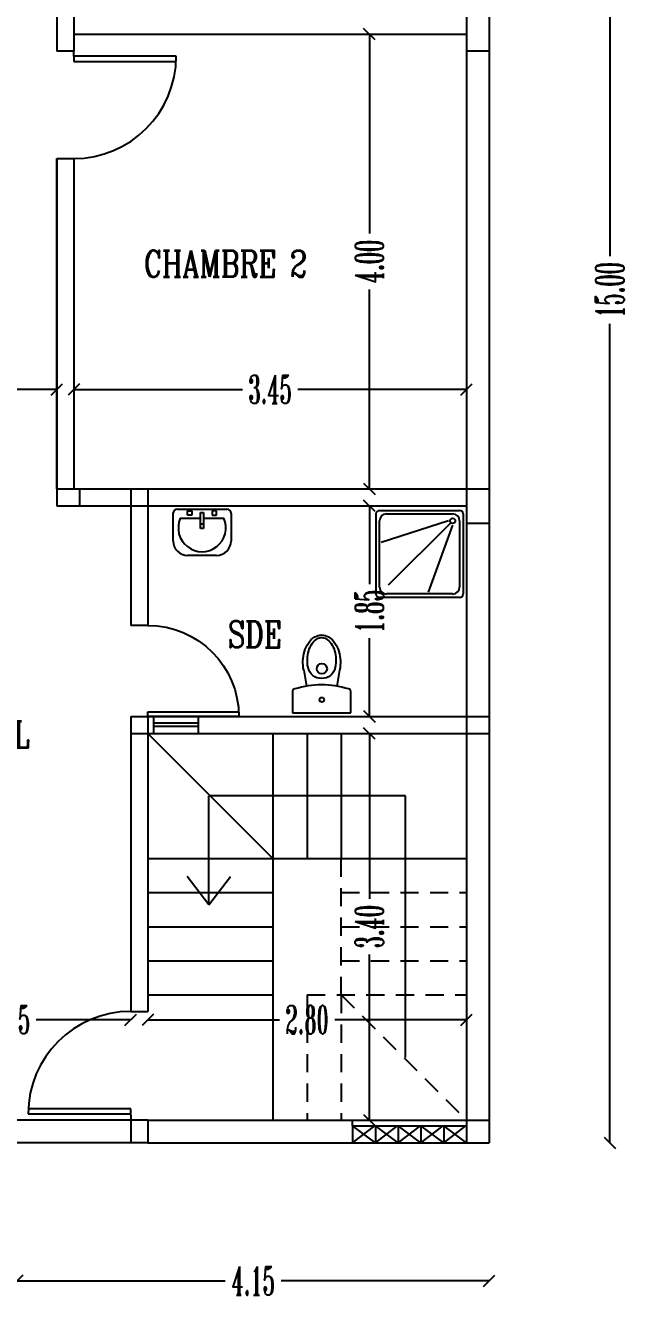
# Model space of a CAD drawing. Extents: x -110 to 3211, y -163 to 893.
# Drawn here: x 2066.15 to 2071.45, y 26.7 to 37.91 of the extents above; entities that cross this region are included whole.
import ezdxf

# ---------------------------------------------------------------- set-up
doc = ezdxf.new("R2010")
doc.units = 0
doc.header["$LTSCALE"] = 0.8
doc.header["$MEASUREMENT"] = 0
doc.linetypes.add('DASHED', pattern=[0.75, 0.5, -0.25])
doc.layers.get('0').update_dxf_attribs({"color": 5, "linetype": 'CONTINUOUS'})
doc.layers.get('DEFPOINTS').update_dxf_attribs({"linetype": 'CONTINUOUS'})
for name, color, linetype in [('DOOR', 3, 'CONTINUOUS'), ('DRAIN', 2, 'CONTINUOUS'), ('PIPE', 50, 'CONTINUOUS'), ('STR', 5, 'CONTINUOUS'), ('TEXT', 200, 'CONTINUOUS'), ('WALL', 6, 'CONTINUOUS'), ('WIN-PLN', 5, 'CONTINUOUS')]:
    doc.layers.add(name, color=color, linetype=linetype)
doc.styles.add('AYMAN-S', font='romant.shx', dxfattribs={"width": 0.7, "height": 0.15})
doc.styles.add('AYMOONY', font='romant.shx', dxfattribs={"width": 0.5})
doc.styles.add('ROMANT', font='ROMANC.SHX', dxfattribs={"width": 0.75})
doc.dimstyles.new('AYMAN-SIT', dxfattribs={"dimtxt": 0.25, "dimasz": 0.08, "dimexe": 0.18, "dimexo": 0.06, "dimgap": 0.05, "dimtad": 0, "dimzin": 1, "dimdsep": 46, "dimtxsty": 'AYMAN-S', "dimblk1": 'OBLIQUE', "dimblk2": 'OBLIQUE', "dimsah": 1, "dimcen": 0.09, "dimse1": 1, "dimse2": 1, "dimclrd": 256, "dimclre": 256, "dimclrt": 200, "dimadec": 0, "dimazin": 0, "dimtfac": 1, "dimtdec": 4, "dimtix": 1, "dimtmove": 0, "dimatfit": 3, "dimldrblk": 'OBLIQUE', "dimfxl": 1, "dimtolj": 1, "dimtzin": 0, "dimarcsym": 0})

# ---------------------------------------------------------------- blocks, each defined once
blk = doc.blocks.new('_OBLIQUE')
at = {"color": 0, "linetype": 'ByBlock'}
blk.add_line((-0.5, -0.5), (0.5, 0.5), dxfattribs=at)
blk = doc.blocks.new('*D338')
at = {"layer": 'DEFPOINTS', "color": 0, "ltscale": 0.8, "transparency": 16777216}
for p in [(2070.222, 43.695), (2060.222, 29.257), (2070.222, 29.257)]:
    blk.add_point(p, dxfattribs=at)
at = {"layer": 'PIPE', "color": 7, "lineweight": -2, "ltscale": 0.8, "transparency": 16777216}
for p, q in [((2060.222, 43.695), (2064.925, 43.695)), ((2070.222, 43.695), (2065.519, 43.695))]:
    blk.add_line(p, q, dxfattribs=at)
at = {"layer": 'PIPE', "color": 7, "lineweight": -2, "ltscale": 0.8, "transparency": 16777216, "xscale": 0.1, "yscale": 0.1, "zscale": 0.1, "rotation": 180}
blk.add_blockref('_OBLIQUE', (2060.222, 43.695), dxfattribs=at)
at = {"layer": 'PIPE', "color": 7, "lineweight": -2, "ltscale": 0.8, "transparency": 16777216, "xscale": 0.1, "yscale": 0.1, "zscale": 0.1}
blk.add_blockref('_OBLIQUE', (2070.222, 43.695), dxfattribs=at)
at = {"layer": 'PIPE', "color": 7, "ltscale": 0.8, "transparency": 16777216, "insert": (2065.222, 43.695), "char_height": 0.25, "attachment_point": 5, "style": 'AYMOONY'}
blk.add_mtext('\\A1;10.00', dxfattribs=at)
blk = doc.blocks.new('*D340')
at = {"layer": 'DEFPOINTS', "color": 0, "ltscale": 0.8, "transparency": 16777216}
for p in [(2066.572, 35.085), (2070.022, 35.085), (2070.022, 34.707)]:
    blk.add_point(p, dxfattribs=at)
at = {"layer": 'PIPE', "color": 7, "lineweight": -2, "ltscale": 0.8, "transparency": 16777216}
for p, q in [((2066.572, 34.707), (2068.054, 34.707)), ((2070.022, 34.707), (2068.541, 34.707))]:
    blk.add_line(p, q, dxfattribs=at)
at = {"layer": 'PIPE', "color": 7, "lineweight": -2, "ltscale": 0.8, "transparency": 16777216, "xscale": 0.1, "yscale": 0.1, "zscale": 0.1, "rotation": 180}
blk.add_blockref('_OBLIQUE', (2066.572, 34.707), dxfattribs=at)
at = {"layer": 'PIPE', "color": 7, "lineweight": -2, "ltscale": 0.8, "transparency": 16777216, "xscale": 0.1, "yscale": 0.1, "zscale": 0.1}
blk.add_blockref('_OBLIQUE', (2070.022, 34.707), dxfattribs=at)
at = {"layer": 'PIPE', "color": 7, "ltscale": 0.8, "transparency": 16777216, "insert": (2068.297, 34.707), "char_height": 0.25, "attachment_point": 5, "style": 'AYMOONY'}
blk.add_mtext('\\A1;3.45', dxfattribs=at)
blk = doc.blocks.new('*D341')
at = {"layer": 'DEFPOINTS', "color": 0, "ltscale": 0.8, "transparency": 16777216}
for p in [(2069.169, 37.832), (2070.022, 37.832), (2070.072, 33.832)]:
    blk.add_point(p, dxfattribs=at)
at = {"layer": 'PIPE', "color": 7, "lineweight": -2, "ltscale": 0.8, "transparency": 16777216}
for p, q in [((2069.169, 37.832), (2069.169, 36.079)), ((2069.169, 33.832), (2069.169, 35.586))]:
    blk.add_line(p, q, dxfattribs=at)
at = {"layer": 'PIPE', "color": 7, "lineweight": -2, "ltscale": 0.8, "transparency": 16777216, "xscale": 0.1, "yscale": 0.1, "zscale": 0.1}
for p, rotation in [((2069.169, 37.832), 90), ((2069.169, 33.832), 270)]:
    blk.add_blockref('_OBLIQUE', p, dxfattribs=dict(at, rotation=rotation))
at = {"layer": 'PIPE', "color": 7, "ltscale": 0.8, "transparency": 16777216, "insert": (2069.169, 35.832), "char_height": 0.25, "attachment_point": 5, "rotation": 90, "style": 'AYMOONY'}
blk.add_mtext('\\A1;4.00', dxfattribs=at)
blk = doc.blocks.new('*D343')
at = {"layer": 'DEFPOINTS', "color": 0, "ltscale": 0.8, "transparency": 16777216}
for p in [(2064.923, 34.707), (2064.923, 34.707), (2066.422, 34.707)]:
    blk.add_point(p, dxfattribs=at)
at = {"layer": 'PIPE', "color": 7, "lineweight": -2, "ltscale": 0.8, "transparency": 16777216}
for p, q in [((2064.923, 34.707), (2065.435, 34.707)), ((2066.422, 34.707), (2065.91, 34.707))]:
    blk.add_line(p, q, dxfattribs=at)
at = {"layer": 'PIPE', "color": 7, "lineweight": -2, "ltscale": 0.8, "transparency": 16777216, "xscale": 0.1, "yscale": 0.1, "zscale": 0.1, "rotation": 180}
blk.add_blockref('_OBLIQUE', (2064.923, 34.707), dxfattribs=at)
at = {"layer": 'PIPE', "color": 7, "lineweight": -2, "ltscale": 0.8, "transparency": 16777216, "xscale": 0.1, "yscale": 0.1, "zscale": 0.1}
blk.add_blockref('_OBLIQUE', (2066.422, 34.707), dxfattribs=at)
at = {"layer": 'PIPE', "color": 7, "ltscale": 0.8, "transparency": 16777216, "insert": (2065.673, 34.707), "char_height": 0.25, "attachment_point": 5, "style": 'AYMOONY'}
blk.add_mtext('\\A1;1.50', dxfattribs=at)
blk = doc.blocks.new('D')
at = {"layer": 'DOOR', "color": 3}
for p, q in [((0, 1), (0, 0)), ((0.05, 0), (0.05, 0.999)), ((0, 0), (0.05, 0))]:
    blk.add_line(p, q, dxfattribs=at)
blk.add_arc((0, 0), 1, 0, 90, dxfattribs=at)
blk = doc.blocks.new('*D346')
at = {"layer": 'DEFPOINTS', "color": 0, "ltscale": 0.8, "transparency": 16777216}
for p in [(2069.156, 33.682), (2069.169, 31.832), (2069.217, 31.832)]:
    blk.add_point(p, dxfattribs=at)
at = {"layer": 'PIPE', "color": 7, "lineweight": -2, "ltscale": 0.8, "transparency": 16777216}
for p, q in [((2069.169, 33.682), (2069.169, 32.995)), ((2069.169, 31.832), (2069.169, 32.52))]:
    blk.add_line(p, q, dxfattribs=at)
at = {"layer": 'PIPE', "color": 7, "lineweight": -2, "ltscale": 0.8, "transparency": 16777216, "xscale": 0.1, "yscale": 0.1, "zscale": 0.1}
for p, rotation in [((2069.169, 33.682), 90), ((2069.169, 31.832), 270)]:
    blk.add_blockref('_OBLIQUE', p, dxfattribs=dict(at, rotation=rotation))
at = {"layer": 'PIPE', "color": 7, "ltscale": 0.8, "transparency": 16777216, "insert": (2069.169, 32.757), "char_height": 0.25, "attachment_point": 5, "rotation": 90, "style": 'AYMOONY'}
blk.add_mtext('\\A1;1.85', dxfattribs=at)
blk = doc.blocks.new('*D347')
at = {"layer": 'DEFPOINTS', "color": 0, "ltscale": 0.8, "transparency": 16777216}
for p in [(2064.923, 29.164), (2067.072, 29.164), (2067.072, 29.164)]:
    blk.add_point(p, dxfattribs=at)
at = {"layer": 'PIPE', "color": 7, "lineweight": -2, "ltscale": 0.8, "transparency": 16777216}
for p, q in [((2064.923, 29.164), (2065.754, 29.164)), ((2067.072, 29.164), (2066.241, 29.164))]:
    blk.add_line(p, q, dxfattribs=at)
at = {"layer": 'PIPE', "color": 7, "lineweight": -2, "ltscale": 0.8, "transparency": 16777216, "xscale": 0.1, "yscale": 0.1, "zscale": 0.1, "rotation": 180}
blk.add_blockref('_OBLIQUE', (2064.923, 29.164), dxfattribs=at)
at = {"layer": 'PIPE', "color": 7, "lineweight": -2, "ltscale": 0.8, "transparency": 16777216, "xscale": 0.1, "yscale": 0.1, "zscale": 0.1}
blk.add_blockref('_OBLIQUE', (2067.072, 29.164), dxfattribs=at)
at = {"layer": 'PIPE', "color": 7, "ltscale": 0.8, "transparency": 16777216, "insert": (2065.998, 29.164), "char_height": 0.25, "attachment_point": 5, "style": 'AYMOONY'}
blk.add_mtext('\\A1;2.15', dxfattribs=at)
blk = doc.blocks.new('*D350')
at = {"layer": 'DEFPOINTS', "color": 0, "ltscale": 0.8, "transparency": 16777216}
for p in [(2068.922, 31.682), (2069.169, 31.682), (2068.922, 28.282)]:
    blk.add_point(p, dxfattribs=at)
at = {"layer": 'PIPE', "color": 7, "lineweight": -2, "ltscale": 0.8, "transparency": 16777216}
for p, q in [((2069.169, 31.682), (2069.169, 30.226)), ((2069.169, 28.282), (2069.169, 29.739))]:
    blk.add_line(p, q, dxfattribs=at)
at = {"layer": 'PIPE', "color": 7, "lineweight": -2, "ltscale": 0.8, "transparency": 16777216, "xscale": 0.1, "yscale": 0.1, "zscale": 0.1}
for p, rotation in [((2069.169, 31.682), 90), ((2069.169, 28.282), 270)]:
    blk.add_blockref('_OBLIQUE', p, dxfattribs=dict(at, rotation=rotation))
at = {"layer": 'PIPE', "color": 7, "ltscale": 0.8, "transparency": 16777216, "insert": (2069.169, 29.982), "char_height": 0.25, "attachment_point": 5, "rotation": 90, "style": 'AYMOONY'}
blk.add_mtext('\\A1;3.40', dxfattribs=at)
blk = doc.blocks.new('*D351')
at = {"layer": 'DEFPOINTS', "color": 0, "ltscale": 0.8, "transparency": 16777216}
for p in [(2067.222, 29.237), (2070.022, 29.237), (2070.022, 29.164)]:
    blk.add_point(p, dxfattribs=at)
at = {"layer": 'PIPE', "color": 7, "lineweight": -2, "ltscale": 0.8, "transparency": 16777216}
for p, q in [((2067.222, 29.164), (2068.379, 29.164)), ((2070.022, 29.164), (2068.866, 29.164))]:
    blk.add_line(p, q, dxfattribs=at)
at = {"layer": 'PIPE', "color": 7, "lineweight": -2, "ltscale": 0.8, "transparency": 16777216, "xscale": 0.1, "yscale": 0.1, "zscale": 0.1, "rotation": 180}
blk.add_blockref('_OBLIQUE', (2067.222, 29.164), dxfattribs=at)
at = {"layer": 'PIPE', "color": 7, "lineweight": -2, "ltscale": 0.8, "transparency": 16777216, "xscale": 0.1, "yscale": 0.1, "zscale": 0.1}
blk.add_blockref('_OBLIQUE', (2070.022, 29.164), dxfattribs=at)
at = {"layer": 'PIPE', "color": 7, "ltscale": 0.8, "transparency": 16777216, "insert": (2068.622, 29.164), "char_height": 0.25, "attachment_point": 5, "style": 'AYMOONY'}
blk.add_mtext('\\A1;2.80', dxfattribs=at)
blk = doc.blocks.new('*D357')
at = {"layer": 'DEFPOINTS', "color": 0, "ltscale": 0.8, "transparency": 16777216}
for p in [(2066.073, 28.082), (2070.222, 28.082), (2070.222, 26.868)]:
    blk.add_point(p, dxfattribs=at)
at = {"layer": 'PIPE', "color": 7, "lineweight": -2, "ltscale": 0.8, "transparency": 16777216}
for p, q in [((2066.073, 26.868), (2067.901, 26.868)), ((2070.222, 26.868), (2068.394, 26.868))]:
    blk.add_line(p, q, dxfattribs=at)
at = {"layer": 'PIPE', "color": 7, "lineweight": -2, "ltscale": 0.8, "transparency": 16777216, "xscale": 0.1, "yscale": 0.1, "zscale": 0.1, "rotation": 180}
blk.add_blockref('_OBLIQUE', (2066.073, 26.868), dxfattribs=at)
at = {"layer": 'PIPE', "color": 7, "lineweight": -2, "ltscale": 0.8, "transparency": 16777216, "xscale": 0.1, "yscale": 0.1, "zscale": 0.1}
blk.add_blockref('_OBLIQUE', (2070.222, 26.868), dxfattribs=at)
at = {"layer": 'PIPE', "color": 7, "ltscale": 0.8, "transparency": 16777216, "insert": (2068.148, 26.868), "char_height": 0.25, "attachment_point": 5, "style": 'AYMOONY'}
blk.add_mtext('\\A1;4.15', dxfattribs=at)
blk = doc.blocks.new('*D379')
at = {"layer": 'DEFPOINTS', "color": 0, "ltscale": 0.8, "transparency": 16777216}
for p in [(2070.222, 43.082), (2070.222, 28.082), (2071.282, 28.082)]:
    blk.add_point(p, dxfattribs=at)
at = {"layer": 'PIPE', "color": 7, "lineweight": -2, "ltscale": 0.8, "transparency": 16777216}
for p, q in [((2071.282, 43.082), (2071.282, 35.879)), ((2071.282, 28.082), (2071.282, 35.285))]:
    blk.add_line(p, q, dxfattribs=at)
at = {"layer": 'PIPE', "color": 7, "lineweight": -2, "ltscale": 0.8, "transparency": 16777216, "xscale": 0.1, "yscale": 0.1, "zscale": 0.1}
for p, rotation in [((2071.282, 43.082), 90), ((2071.282, 28.082), 270)]:
    blk.add_blockref('_OBLIQUE', p, dxfattribs=dict(at, rotation=rotation))
at = {"layer": 'PIPE', "color": 7, "ltscale": 0.8, "transparency": 16777216, "insert": (2071.282, 35.582), "char_height": 0.25, "attachment_point": 5, "rotation": 90, "style": 'AYMOONY'}
blk.add_mtext('\\A1;15.00', dxfattribs=at)

msp = doc.modelspace()

# ---------------------------------------------------------------- linework, layer by layer
for p, q in [((2067.444, 33.374), (2067.444, 33.616)), ((2067.482, 33.654), (2067.916, 33.654)), ((2067.572, 33.6), (2067.572, 33.638)), ((2067.572, 33.638), (2067.61, 33.638)), ((2067.61, 33.638), (2067.61, 33.6)), ((2067.686, 33.625), (2067.712, 33.625)), ((2067.686, 33.485), (2067.686, 33.625)), ((2067.712, 33.625), (2067.712, 33.485)), ((2067.827, 33.638), (2067.788, 33.638)), ((2067.788, 33.638), (2067.788, 33.6)), ((2067.827, 33.6), (2067.827, 33.638)), ((2067.954, 33.616), (2067.954, 33.374)), ((2069.228, 32.908), (2069.228, 33.612)), ((2069.258, 33.643), (2069.962, 33.643)), ((2069.319, 33.612), (2069.901, 33.612)), ((2069.993, 33.612), (2069.993, 32.908)), ((2067.508, 33.574), (2067.686, 33.574)), ((2067.61, 33.6), (2067.572, 33.6)), ((2067.712, 33.523), (2067.686, 33.523)), ((2067.712, 33.574), (2067.89, 33.574)), ((2067.788, 33.6), (2067.827, 33.6)), ((2069.258, 32.969), (2069.258, 33.551)), ((2069.863, 33.551), (2069.273, 33.36)), ((2069.878, 33.528), (2069.335, 32.985)), ((2069.901, 33.513), (2069.687, 32.923)), ((2069.962, 33.551), (2069.962, 32.969)), ((2067.712, 33.485), (2067.686, 33.485)), ((2067.827, 33.246), (2067.572, 33.246)), ((2069.962, 32.878), (2069.258, 32.878)), ((2069.901, 32.908), (2069.319, 32.908)), ((2068.592, 32.238), (2068.616, 32.096)), ((2068.908, 32.238), (2068.884, 32.096)), ((2068.495, 32.055), (2068.495, 31.863)), ((2069.005, 31.863), (2069.005, 32.055)), ((2068.495, 31.863), (2069.005, 31.863))]:
    msp.add_line(p, q)
msp.add_lwpolyline([(2068.592, 32.238, -0.118499), (2068.598, 32.402, -0.081032), (2068.633, 32.477, -0.107012), (2068.69, 32.531, -0.137195), (2068.75, 32.548, -0.137195), (2068.809, 32.531, -0.107012), (2068.867, 32.477, -0.081032), (2068.901, 32.402, -0.118499), (2068.908, 32.238, -0.069003)], format="xyb")
msp.add_lwpolyline([(2068.63, 32.263, -0.118499), (2068.636, 32.409, -0.081032), (2068.666, 32.472, -0.107012), (2068.711, 32.515, -0.137195), (2068.75, 32.526, -0.137195), (2068.789, 32.515, -0.107012), (2068.834, 32.472, -0.081032), (2068.864, 32.409, -0.118499), (2068.87, 32.263, -0.820787)], format="xyb", close=True)
for centre, radius in [((2069.901, 33.551), 0.023), ((2068.752, 32.251), 0.045), ((2068.752, 31.978), 0.02)]:
    msp.add_circle(centre, radius)
for centre, radius, start, end in [((2067.482, 33.616), 0.0382, 90, 180), ((2067.916, 33.616), 0.0382, 0, 90), ((2069.258, 33.612), 0.0306, 90, 180), ((2069.319, 33.551), 0.0612, 90, 180), ((2069.901, 33.551), 0.0612, 0, 90), ((2069.962, 33.612), 0.0306, 0, 90), ((2067.699, 33.489), 0.209, 156.067, 23.933), ((2067.572, 33.374), 0.127, 180, 270), ((2067.827, 33.374), 0.127, 270, 0), ((2069.319, 32.969), 0.0612, 180, 270), ((2069.901, 32.969), 0.0612, 270, 0), ((2069.258, 32.908), 0.0306, 180, 270), ((2069.962, 32.908), 0.0306, 270, 0), ((2068.513, 32.055), 0.0185, 90.0033, 180.0033), ((2068.75, 31.32), 0.789, 72.57, 107.4367), ((2068.986, 32.055), 0.0185, 0.0033, 90.0033)]:
    msp.add_arc(centre, radius, start, end)
at = {"layer": 'DOOR', "ltscale": 0.8}
for p, q in [((2066.572, 37.637), (2066.572, 37.682)), ((2067.072, 28.332), (2067.072, 28.282))]:
    msp.add_line(p, q, dxfattribs=at)
at = {"layer": 'DRAIN', "color": 7, "ltscale": 0.8}
for p, q in [((2069.022, 28.232), (2069.022, 28.282)), ((2069.022, 28.082), (2069.217, 28.232)), ((2069.222, 28.082), (2069.022, 28.232)), ((2069.022, 28.232), (2070.022, 28.232)), ((2069.222, 28.082), (2069.417, 28.232)), ((2069.422, 28.082), (2069.222, 28.232)), ((2069.422, 28.082), (2069.617, 28.232)), ((2069.622, 28.082), (2069.422, 28.232)), ((2069.622, 28.082), (2069.817, 28.232)), ((2069.822, 28.082), (2069.622, 28.232)), ((2069.822, 28.082), (2070.017, 28.232)), ((2070.022, 28.082), (2069.822, 28.232))]:
    msp.add_line(p, q, dxfattribs=at)
at = {"layer": 'PIPE', "color": 7, "ltscale": 0.8}
for p, q in [((2069.486, 31.132), (2067.759, 31.132)), ((2067.759, 30.174), (2067.759, 31.132)), ((2069.486, 28.832), (2069.486, 31.132)), ((2067.759, 30.174), (2067.567, 30.425)), ((2067.759, 30.174), (2067.95, 30.425))]:
    msp.add_line(p, q, dxfattribs=at)
at = {"layer": 'STR', "color": 252}
for p, q in [((2067.222, 31.682), (2068.322, 30.582)), ((2068.322, 31.682), (2068.322, 29.382)), ((2068.622, 31.682), (2068.622, 30.582)), ((2068.922, 31.682), (2068.922, 30.582)), ((2067.222, 30.582), (2068.322, 30.582)), ((2068.322, 30.582), (2070.022, 30.582)), ((2067.222, 30.282), (2068.322, 30.282)), ((2067.222, 29.982), (2068.322, 29.982)), ((2067.222, 29.682), (2068.322, 29.682)), ((2067.222, 29.382), (2068.322, 29.382)), ((2068.322, 29.382), (2068.322, 28.282))]:
    msp.add_line(p, q, dxfattribs=at)
at = {"layer": 'STR', "color": 252, "linetype": 'DASHED', "ltscale": 0.4}
for p, q in [((2068.922, 29.382), (2068.922, 30.582)), ((2068.922, 30.282), (2070.022, 30.282)), ((2068.922, 29.982), (2070.022, 29.982)), ((2068.922, 29.682), (2070.022, 29.682)), ((2068.622, 29.382), (2070.022, 29.382)), ((2068.622, 29.382), (2068.622, 28.282)), ((2068.922, 29.382), (2068.922, 28.282)), ((2068.922, 29.382), (2070.022, 28.282))]:
    msp.add_line(p, q, dxfattribs=at)
at = {"layer": 'WALL'}
for p, q in [((2070.022, 43.082), (2070.022, 32.732)), ((2070.222, 43.082), (2070.222, 32.732)), ((2066.422, 37.982), (2066.422, 37.682)), ((2066.572, 37.982), (2066.572, 37.682)), ((2066.572, 37.832), (2070.022, 37.832)), ((2066.572, 37.682), (2066.422, 37.682)), ((2070.222, 37.682), (2070.022, 37.682)), ((2066.422, 36.737), (2066.422, 33.832)), ((2066.422, 33.832), (2066.422, 36.737)), ((2066.422, 36.737), (2066.572, 36.737)), ((2066.572, 36.737), (2066.572, 33.832)), ((2066.572, 36.737), (2066.572, 33.832)), ((2066.422, 33.832), (2066.422, 33.682)), ((2066.422, 33.832), (2070.222, 33.832)), ((2066.622, 33.832), (2066.622, 33.682)), ((2067.072, 33.832), (2067.072, 32.632)), ((2067.222, 33.832), (2067.222, 32.632)), ((2066.422, 33.682), (2070.022, 33.682)), ((2070.022, 33.532), (2070.222, 33.532)), ((2070.022, 32.732), (2070.022, 28.232)), ((2070.222, 32.732), (2070.222, 28.082)), ((2067.222, 32.632), (2067.072, 32.632)), ((2067.072, 31.832), (2070.222, 31.832)), ((2067.072, 31.832), (2067.072, 29.237)), ((2067.222, 31.832), (2067.222, 29.237)), ((2067.072, 31.682), (2070.222, 31.682)), ((2067.072, 29.237), (2067.222, 29.237)), ((2067.072, 28.282), (2064.923, 28.282)), ((2067.072, 28.282), (2067.072, 28.082)), ((2067.222, 28.282), (2067.072, 28.282)), ((2067.222, 28.282), (2070.222, 28.282)), ((2067.222, 28.282), (2067.222, 28.082)), ((2070.022, 28.232), (2070.022, 28.082)), ((2067.072, 28.082), (2064.923, 28.082)), ((2067.222, 28.082), (2067.072, 28.082)), ((2067.222, 28.082), (2070.072, 28.082)), ((2070.072, 28.082), (2070.222, 28.082)), ((2070.072, 28.082), (2070.222, 28.082)), ((2070.072, 28.082), (2070.222, 28.082))]:
    msp.add_line(p, q, dxfattribs=at)
at = {"layer": 'WALL', "color": 7}
for p, q in [((2069.022, 28.232), (2069.022, 28.082)), ((2069.222, 28.232), (2069.222, 28.082)), ((2069.422, 28.232), (2069.422, 28.082)), ((2069.622, 28.232), (2069.622, 28.082)), ((2069.822, 28.232), (2069.822, 28.082))]:
    msp.add_line(p, q, dxfattribs=at)
at = {"layer": 'WIN-PLN', "ltscale": 0.8}
for p, q in [((2067.272, 31.832), (2067.272, 31.682)), ((2067.664, 31.832), (2067.664, 31.682)), ((2067.664, 31.772), (2067.272, 31.772)), ((2067.664, 31.742), (2067.272, 31.742))]:
    msp.add_line(p, q, dxfattribs=at)

# ---------------------------------------------------------------- block references
at = {"layer": 'DOOR', "ltscale": 0.8}
for p, xscale, yscale, zscale, rotation in [((2066.572, 37.637), 0.9000000000000057, 0.9000000000000057, 0.9000000000000057, 270.0000000000019), ((2067.222, 31.832), -0.799999999999983, 0.8000000000000114, 0.8, 270), ((2067.072, 28.337), 0.9000000000000057, 0.9000000000000057, 0.9000000000000057, 90)]:
    msp.add_blockref('D', p, dxfattribs=dict(at, xscale=xscale, yscale=yscale, zscale=zscale, rotation=rotation))

# ---------------------------------------------------------------- texts
at = {"layer": 'TEXT', "color": 7, "ltscale": 61, "style": 'ROMANT', "width": 0.75}
for s, p in [('CHAMBRE 2', (2067.188, 35.696)), ('SDE', (2067.926, 32.437)), ('HALL', (2065.58, 31.557))]:
    msp.add_text(s, height=0.2334, dxfattribs=at).set_placement(p)

# ---------------------------------------------------------------- dimensions: what is measured, and where the dimension line sits
at = {"layer": 'PIPE', "ltscale": 0.8}
for base, p1, p2, picture, middle in [((2070.222, 43.695), (2060.222, 29.257), (2070.222, 29.257), '*D338', (2065.222, 43.695)), ((2070.022, 34.707), (2066.572, 35.085), (2070.022, 35.085), '*D340', (2068.297, 34.707)), ((2064.923, 34.707), (2066.422, 34.707), (2064.923, 34.707), '*D343', (2065.673, 34.707)), ((2067.072, 29.164), (2064.923, 29.164), (2067.072, 29.164), '*D347', (2065.998, 29.164)), ((2070.022, 29.164), (2067.222, 29.237), (2070.022, 29.237), '*D351', (2068.622, 29.164))]:
    dim = msp.add_linear_dim(base=base, p1=p1, p2=p2, dimstyle='AYMAN-SIT', override={"dimasz": 0.1, "dimexe": 0.006, "dimtxsty": 'AYMOONY', "dimclrd": 7, "dimclrt": 7, "dimtdec": 2}, dxfattribs=at)
    dim.commit()
    dim.dimension.update_dxf_attribs({"geometry": picture, "text_midpoint": middle})
for base, p1, p2, angle, override, picture, middle in [((2071.282, 28.082), (2070.222, 43.082), (2070.222, 28.082), 90, {"dimasz": 0.1, "dimexe": 0.006, "dimtxsty": 'AYMOONY', "dimclrd": 7, "dimclrt": 7, "dimtdec": 2}, '*D379', (2071.282, 35.582)), ((2069.169, 37.832), (2070.072, 33.832), (2070.022, 37.832), 270, {"dimasz": 0.1, "dimexe": 0.006, "dimtxsty": 'AYMOONY', "dimclrd": 7, "dimclrt": 7, "dimtdec": 2}, '*D341', (2069.169, 35.832)), ((2069.169, 31.832), (2069.156, 33.682), (2069.217, 31.832), 270, {"dimasz": 0.1, "dimexe": 0.006, "dimtxsty": 'AYMOONY', "dimclrd": 7, "dimclrt": 7, "dimtdec": 2}, '*D346', (2069.169, 32.757)), ((2069.169, 31.682), (2068.922, 28.282), (2068.922, 31.682), 270, {"dimasz": 0.1, "dimexe": 0.006, "dimtxsty": 'AYMOONY', "dimclrd": 7, "dimclrt": 7, "dimtdec": 2}, '*D350', (2069.169, 29.982)), ((2070.222, 26.868), (2066.073, 28.082), (2070.222, 28.082), 180, {"dimasz": 0.1, "dimexe": 0.006, "dimtxsty": 'AYMOONY', "dimclrd": 7, "dimclrt": 7, "dimtdec": 2, "dimtmove": 1}, '*D357', (2068.148, 26.868))]:
    dim = msp.add_linear_dim(base=base, p1=p1, p2=p2, angle=angle, dimstyle='AYMAN-SIT', override=override, dxfattribs=at)
    dim.commit()
    dim.dimension.update_dxf_attribs({"geometry": picture, "text_midpoint": middle})

doc.saveas('drawing.dxf')
